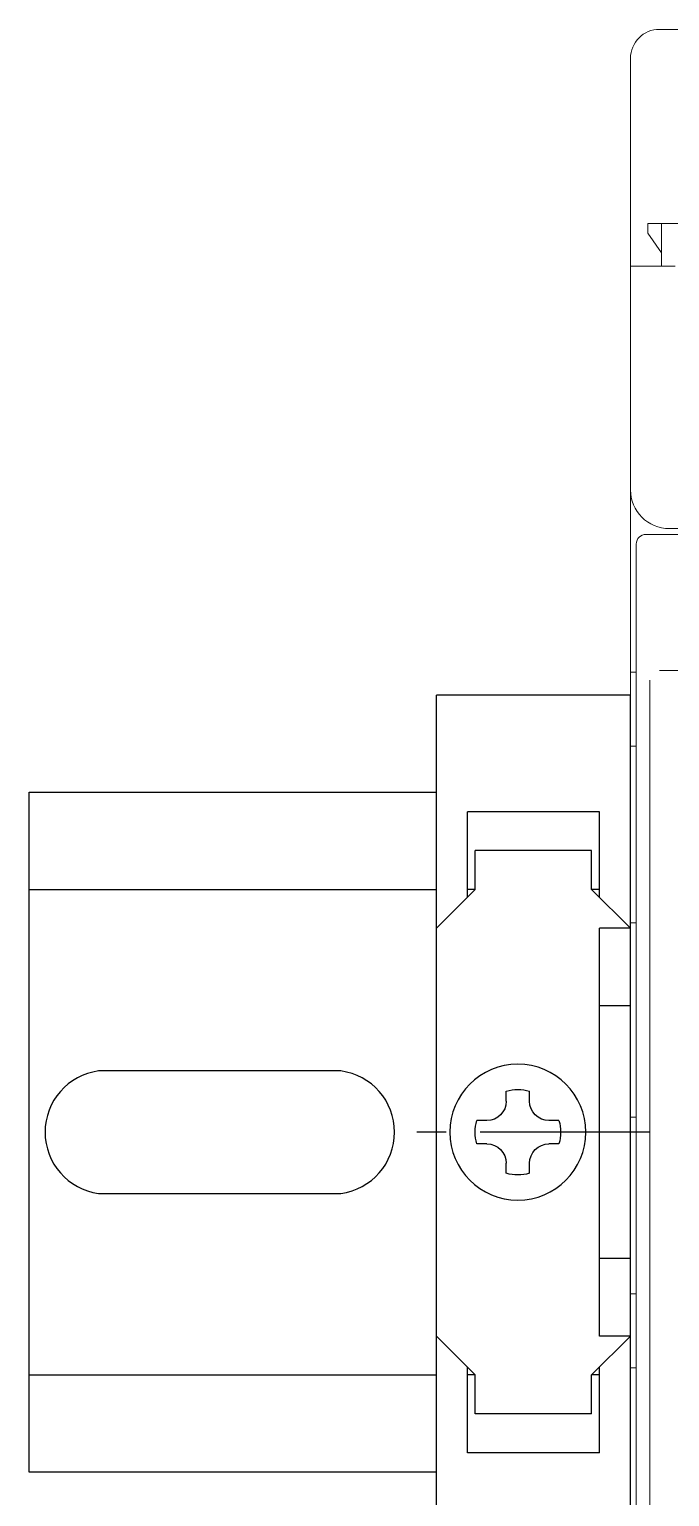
# Model space of a CAD drawing. Header units: millimetres. Extents: x 0 to 900, y 0 to 297.
# Drawn here: x 676.57 to 680.69, y 169.15 to 178.59 of the extents above; entities that cross this region are included whole.
import ezdxf

# ---------------------------------------------------------------- set-up
doc = ezdxf.new("R2010")
doc.units = ezdxf.units.MM
doc.linetypes.add('CENTER', pattern=[2, 1.25, -0.25, 0.25, -0.25])
doc.linetypes.add('HIDDEN', pattern=[9.525, 6.35, -3.175])
doc.layers.add('do', color=3, linetype='Continuous', lineweight=9)
doc.layers.add('T_COVER', color=3, linetype='Continuous', lineweight=9)
doc.layers.add('전장품', color=3, linetype='Continuous')

# ---------------------------------------------------------------- blocks, each defined once
blk = doc.blocks.new('EBS 32fb 5A')
at = {"layer": 'do', "linetype": 'Continuous'}
for p, q in [((569312.20896, -101277.02219), (569312.20896, -101276.52219)), ((569312.20896, -101276.52219), (569314.30896, -101276.52219)), ((569312.90896, -101276.52219), (569312.90896, -101278.72219)), ((569312.20896, -101277.02219), (569312.90896, -101278.02219)), ((569311.30896, -101278.72219), (569311.30896, -101312.52219)), ((569311.30896, -101278.72219), (569312.90896, -101278.72219)), ((569311.60896, -101356.02209), (569311.60896, -101293.02219)), ((569360.50896, -101292.52219), (569312.10896, -101292.52219)), ((569311.60896, -101299.62219), (569311.30896, -101299.62219)), ((569312.80896, -101299.52219), (569329.35896, -101299.52219)), ((569312.30896, -101300.0241), (569312.30896, -101349.02028)), ((569311.30896, -101303.42219), (569311.60896, -101303.42219)), ((569311.60896, -101312.52219), (569311.30896, -101312.52219)), ((569311.30896, -101322.52219), (569311.30896, -101370.32219)), ((569311.30896, -101322.52219), (569311.60896, -101322.52219)), ((569311.60896, -101331.62219), (569311.30896, -101331.62219)), ((569311.30896, -101335.42219), (569311.60896, -101335.42219))]:
    blk.add_line(p, q, dxfattribs=at)
blk.add_arc((569312.10896, -101293.02219), 0.5, 90, 180, dxfattribs=at)
at = {"layer": 'T_COVER', "linetype": 'HIDDEN', "ltscale": 10}
for p, q in [((569312.80896, -101266.52219), (569359.80896, -101266.52219)), ((569311.30896, -101290.22219), (569311.30896, -101268.02219)), ((569311.30896, -101278.72219), (569313.60896, -101278.72219)), ((569313.30896, -101292.22219), (569359.30896, -101292.22219))]:
    blk.add_line(p, q, dxfattribs=at)
for centre, radius, start, end in [((569312.80896, -101268.02219), 1.5, 90, 180), ((569313.30896, -101290.22219), 2, 180, 270)]:
    blk.add_arc(centre, radius, start, end, dxfattribs=at)
blk = doc.blocks.new('STOPPER1')
at = {"color": 1, "linetype": 'CENTER', "ltscale": 7}
blk.add_line((-1, 0), (11, 0), dxfattribs=at)
at = {"layer": '전장품', "color": 0}
for p, q in [((0, -22.5), (0, 22.5)), ((0, 22.5), (10, 22.5)), ((10, -22.5), (10, 22.5)), ((1.6, 16.5), (8.4, 16.5)), ((1.6, 12.1), (1.6, 16.5)), ((8.4, 12.1), (8.4, 16.5)), ((2, 14.5), (8, 14.5)), ((2, 12.5), (2, 14.5)), ((8, 12.5), (8, 14.5)), ((2, 12.5), (0, 10.5)), ((1.6, 12.5), (2, 12.5)), ((8, 12.5), (8.4, 12.5)), ((8, 12.5), (10, 10.5)), ((0, 10.5), (1.6, 10.5)), ((1.6, -10.5), (1.6, 10.5)), ((0, 6.5), (1.6, 6.5)), ((5.2, 1.6), (5.2, 2.117)), ((6.4, 1.6), (6.4, 2.117)), ((3.683, 0.6), (4.2, 0.6)), ((7.4, 0.6), (7.917, 0.6)), ((3.683, -0.6), (4.2, -0.6)), ((7.4, -0.6), (7.917, -0.6)), ((5.2, -2.117), (5.2, -1.6)), ((6.4, -2.117), (6.4, -1.6)), ((0, -6.5), (1.6, -6.5)), ((0, -10.5), (1.6, -10.5)), ((2, -12.5), (0, -10.5)), ((8, -12.5), (10, -10.5)), ((1.6, -16.5), (1.6, -12.1)), ((1.6, -12.5), (2, -12.5)), ((2, -14.5), (2, -12.5)), ((8, -14.5), (8, -12.5)), ((8, -12.5), (8.4, -12.5)), ((8.4, -16.5), (8.4, -12.1)), ((2, -14.5), (8, -14.5)), ((1.6, -16.5), (8.4, -16.5)), ((0, -22.5), (10, -22.5))]:
    blk.add_line(p, q, dxfattribs=at)
blk.add_circle((5.8, 0), 3.5, dxfattribs=at)
for centre, radius, start, end in [((4.2, 1.6), 1, 270, 0), ((5.8, 0), 2.2, 74.17338, 105.82662), ((7.4, 1.6), 1, 180, 270), ((5.8, 0), 2.2, 164.17338, 195.82662), ((5.8, 0), 2.2, 344.17338, 15.82662), ((4.2, -1.6), 1, 0, 90), ((7.4, -1.6), 1, 90, 180), ((5.8, 0), 2.2, 254.17338, 285.82662)]:
    blk.add_arc(centre, radius, start, end, dxfattribs=at)
blk = doc.blocks.new('*U42')
for p, q in [((0, 35), (20.916, 35)), ((0, 0), (0, 35)), ((20.963, -0.103), (20.963, 34.897)), ((0, 30), (20.916, 30)), ((9.81, 20.65), (3.57, 20.65)), ((16.05, 20.65), (9.81, 20.65)), ((3.57, 14.35), (9.81, 14.35)), ((9.81, 14.35), (16.05, 14.35)), ((0, 5), (20.916, 5)), ((20.916, 0), (0, 0))]:
    blk.add_line(p, q)
for centre, start, end in [((3.988, 17.5), 97.55093, 262.44907), ((15.633, 17.5), 277.55093, 82.44907)]:
    blk.add_arc(centre, 3.178, start, end)

msp = doc.modelspace()

# ---------------------------------------------------------------- block references
at = {"color": 0, "xscale": 0.125, "yscale": 0.125, "zscale": 0.125}
msp.add_blockref('EBS 32fb 5A', (-70483.47328943, 12836.90520482), dxfattribs=at)
at = {"xscale": -0.125, "yscale": 0.125, "zscale": 0.125}
msp.add_blockref('STOPPER1', (680.44033041, 171.49292821), dxfattribs=at)
at = {"color": 7, "linetype": 'Continuous', "lineweight": 5, "xscale": 0.125, "yscale": 0.125, "zscale": 0.125}
msp.add_blockref('*U42', (676.56997622, 169.30542763), dxfattribs=at)

doc.saveas('drawing.dxf')
